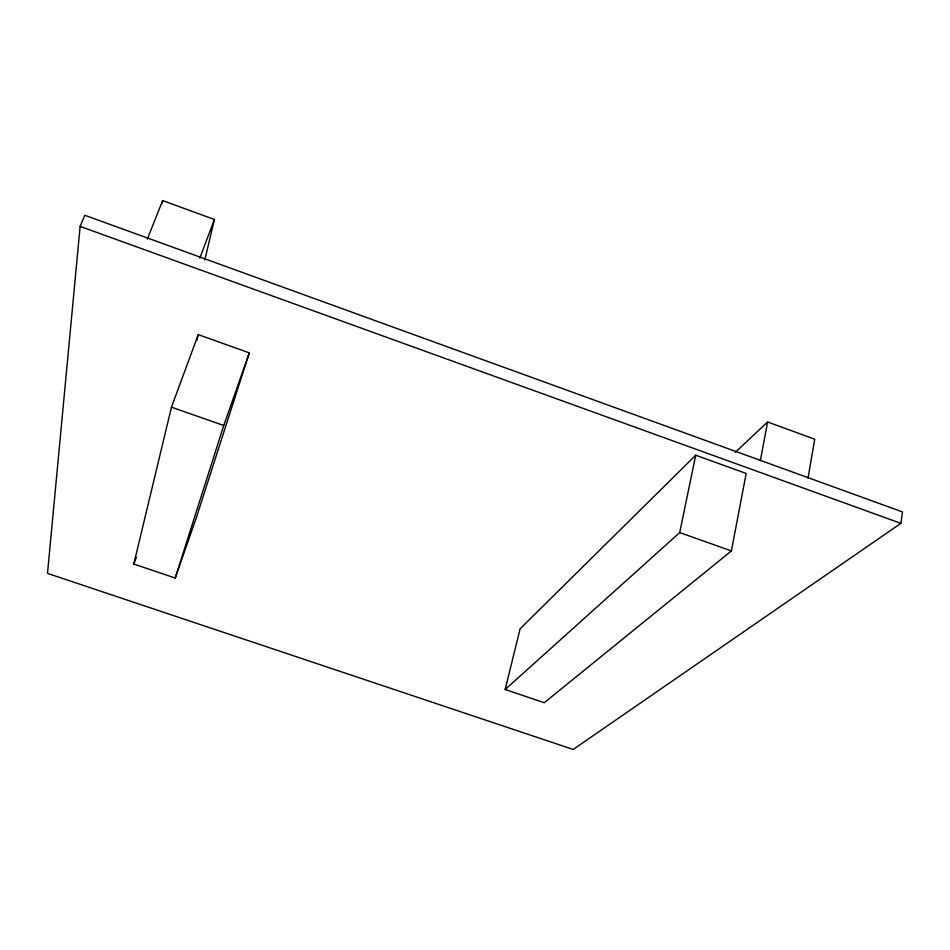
<?xml version="1.0" encoding="UTF-8"?>
<svg xmlns="http://www.w3.org/2000/svg" width="950" height="950" viewBox="0 0 950 950"><rect width="100%" height="100%" fill="white"/><g stroke="black" fill="none" stroke-linecap="round" stroke-linejoin="round"><path stroke-width="1.43" d="M80.133 226.397L47.5 573.384L573.194 749.443L900.873 523.343L902.5 511.919L84.811 215.282L80.133 226.397L900.873 523.343M808.046 478.076L814.732 439.221L767.588 421.966L735.3 452.319M162.129 203.466L162.652 200.557L214.415 219.498L204.796 259.92M760.332 460.762L767.588 421.966M731.393 550.917L746.166 473.456L695.709 455.228L520.113 628.805L505.151 689.498L544.255 702.703L731.393 550.917L679.701 532.582L505.151 689.498M679.701 532.582L695.709 455.228M133.808 564.062L171.463 407.17L198.253 334.637L249.304 352.854L196.306 517.774L175.204 578.039L133.808 564.062L136.301 557.222M196.816 340.373L198.253 334.637M175.204 578.039L223.749 425.505L249.304 352.854M199.785 258.174L214.415 219.498M147.321 239.151L162.652 200.557M171.463 407.17L223.749 425.505"/></g></svg>
